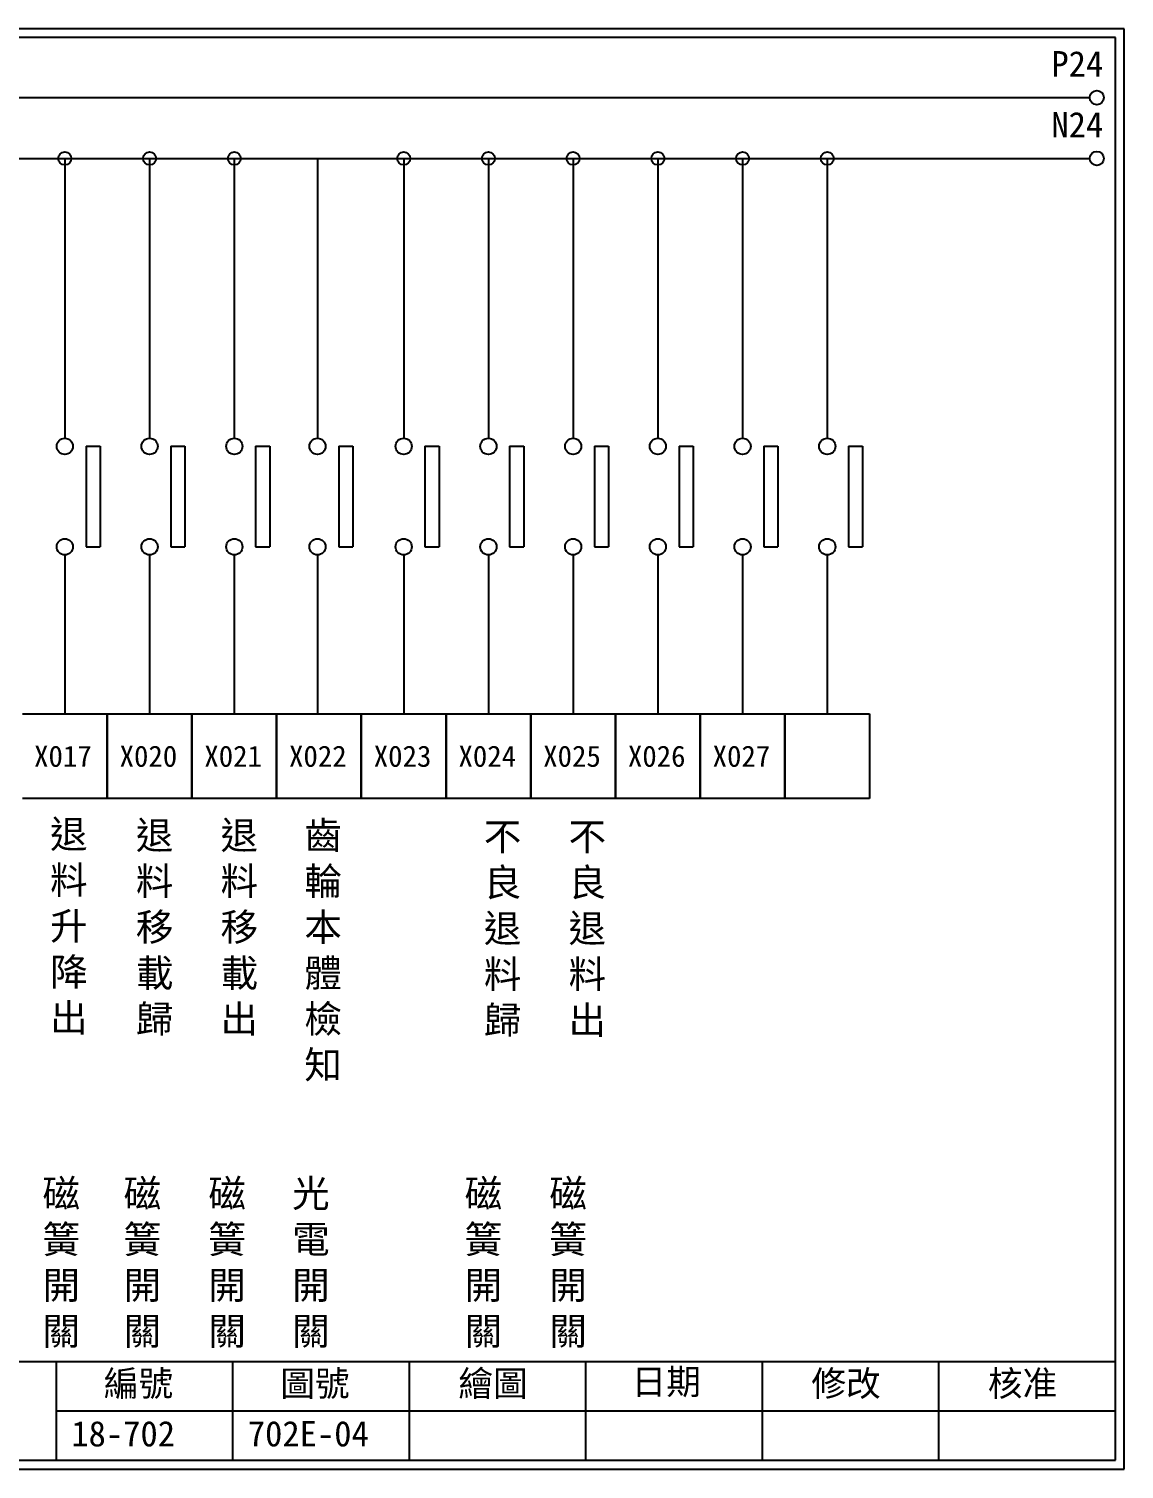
# Model space of a CAD drawing. Extents: x 275 to 562, y 265 to 469.
# Drawn here: x 406.7 to 561.9, y 264.9 to 468.9 of the extents above; entities that cross this region are included whole.
import ezdxf

# ---------------------------------------------------------------- set-up
doc = ezdxf.new("R2010")
doc.units = 0
doc.layers.get('0').update_dxf_attribs({"linetype": 'CONTINUOUS'})
doc.layers.add('圖框層', color=7, linetype='CONTINUOUS')
doc.layers.add('標尺寸層', color=3, linetype='CONTINUOUS')
doc.styles.add('CNS', font='romanc.shx', dxfattribs={"bigfont": 'chineset.shx'})
doc.styles.add('STSL', font='kaiu.ttf')

msp = doc.modelspace()

# ---------------------------------------------------------------- linework, layer by layer
at = {"color": 7}
for centre in [(558.02, 459.17), (558.02, 450.55)]:
    msp.add_circle(centre, 1, dxfattribs=at)
at = {"layer": '圖框層', "color": 7}
for p, q in [((561.9, 468.91), (274.9, 468.91)), ((560.65, 467.66), (276.15, 467.66)), ((560.65, 266.2), (560.65, 467.66)), ((561.9, 264.95), (561.9, 468.91)), ((276.15, 280.2), (560.65, 280.2)), ((410.65, 266.2), (410.65, 280.2)), ((435.65, 266.2), (435.65, 280.2)), ((460.65, 266.2), (460.65, 280.2)), ((485.65, 266.2), (485.65, 280.2)), ((510.65, 266.2), (510.65, 280.2)), ((535.65, 266.2), (535.65, 280.2)), ((410.65, 273.2), (560.65, 273.2)), ((276.15, 266.2), (560.65, 266.2)), ((274.9, 264.95), (561.9, 264.95))]:
    msp.add_line(p, q, dxfattribs=at)
at = {"layer": '標尺寸層', "color": 7}
for p, q in [((279.42, 459.17), (557.02, 459.17)), ((279.42, 450.55), (557.02, 450.55)), ((411.84, 450.55), (411.84, 410.94)), ((423.85, 450.55), (423.85, 410.94)), ((435.85, 450.55), (435.85, 410.94)), ((447.63, 450.55), (447.63, 410.94)), ((459.84, 450.55), (459.84, 410.94)), ((471.84, 450.55), (471.84, 410.94)), ((483.84, 450.55), (483.84, 410.94)), ((495.84, 450.55), (495.84, 410.94)), ((507.84, 450.55), (507.84, 410.94)), ((519.84, 450.55), (519.84, 410.94)), ((414.85, 409.79), (414.85, 395.56)), ((414.85, 409.79), (416.85, 409.79)), ((416.85, 409.79), (416.85, 395.56)), ((426.86, 409.79), (426.86, 395.56)), ((426.86, 409.79), (428.86, 409.79)), ((428.86, 409.79), (428.86, 395.56)), ((438.86, 409.79), (438.86, 395.56)), ((438.86, 409.79), (440.86, 409.79)), ((440.86, 409.79), (440.86, 395.56)), ((450.64, 409.79), (450.64, 395.56)), ((450.64, 409.79), (452.64, 409.79)), ((452.64, 409.79), (452.64, 395.56)), ((462.85, 409.79), (462.85, 395.56)), ((462.85, 409.79), (464.85, 409.79)), ((464.85, 409.79), (464.85, 395.56)), ((474.85, 409.79), (474.85, 395.56)), ((474.85, 409.79), (476.85, 409.79)), ((476.85, 409.79), (476.85, 395.56)), ((486.85, 409.79), (486.85, 395.56)), ((486.85, 409.79), (488.85, 409.79)), ((488.85, 409.79), (488.85, 395.56)), ((498.85, 409.79), (498.85, 395.56)), ((498.85, 409.79), (500.85, 409.79)), ((500.85, 409.79), (500.85, 395.56)), ((510.85, 409.79), (510.85, 395.56)), ((510.85, 409.79), (512.85, 409.79)), ((512.85, 409.79), (512.85, 395.56)), ((522.85, 409.79), (522.85, 395.56)), ((522.85, 409.79), (524.85, 409.79)), ((524.85, 409.79), (524.85, 395.56)), ((411.84, 394.41), (411.84, 371.9)), ((414.85, 395.56), (416.85, 395.56)), ((423.85, 394.41), (423.85, 371.9)), ((426.86, 395.56), (428.86, 395.56)), ((435.85, 394.41), (435.85, 371.9)), ((438.86, 395.56), (440.86, 395.56)), ((447.63, 394.41), (447.63, 371.9)), ((450.64, 395.56), (452.64, 395.56)), ((459.84, 394.41), (459.84, 371.9)), ((462.85, 395.56), (464.85, 395.56)), ((471.84, 394.41), (471.84, 371.9)), ((474.85, 395.56), (476.85, 395.56)), ((483.84, 394.41), (483.84, 371.9)), ((486.85, 395.56), (488.85, 395.56)), ((495.84, 394.41), (495.84, 371.9)), ((498.85, 395.56), (500.85, 395.56)), ((507.84, 394.41), (507.84, 371.9)), ((510.85, 395.56), (512.85, 395.56)), ((519.84, 394.41), (519.84, 371.9)), ((522.85, 395.56), (524.85, 395.56)), ((405.84, 371.9), (417.84, 371.9)), ((417.84, 371.9), (417.84, 359.9)), ((417.84, 371.9), (429.84, 371.9)), ((417.84, 359.9), (417.84, 371.9)), ((429.84, 371.9), (441.84, 371.9)), ((429.84, 359.9), (429.84, 371.9)), ((429.84, 371.9), (429.84, 359.9)), ((429.84, 359.9), (429.84, 371.9)), ((441.84, 371.9), (441.84, 359.9)), ((441.84, 371.9), (453.84, 371.9)), ((441.84, 359.9), (441.84, 371.9)), ((453.84, 371.9), (453.84, 359.9)), ((453.84, 371.9), (465.84, 371.9)), ((453.84, 359.9), (453.84, 371.9)), ((465.84, 371.9), (465.84, 359.9)), ((465.84, 371.9), (477.84, 371.9)), ((465.84, 359.9), (465.84, 371.9)), ((477.84, 371.9), (477.84, 359.9)), ((477.84, 371.9), (489.84, 371.9)), ((477.84, 359.9), (477.84, 371.9)), ((489.84, 371.9), (489.84, 359.9)), ((489.84, 371.9), (501.84, 371.9)), ((489.84, 359.9), (489.84, 371.9)), ((501.84, 371.9), (501.84, 359.9)), ((501.84, 371.9), (513.84, 371.9)), ((501.84, 359.9), (501.84, 371.9)), ((513.84, 371.9), (513.84, 359.9)), ((513.84, 371.9), (525.84, 371.9)), ((513.84, 359.9), (513.84, 371.9)), ((525.84, 371.9), (525.84, 359.9)), ((417.84, 359.9), (405.84, 359.9)), ((429.84, 359.9), (417.84, 359.9)), ((441.84, 359.9), (429.84, 359.9)), ((453.84, 359.9), (441.84, 359.9)), ((465.84, 359.9), (453.84, 359.9)), ((477.84, 359.9), (465.84, 359.9)), ((489.84, 359.9), (477.84, 359.9)), ((501.84, 359.9), (489.84, 359.9)), ((513.84, 359.9), (501.84, 359.9)), ((525.84, 359.9), (513.84, 359.9))]:
    msp.add_line(p, q, dxfattribs=at)
for centre, radius in [((411.84, 450.55), 0.92), ((423.85, 450.55), 0.92), ((435.85, 450.55), 0.92), ((459.84, 450.55), 0.92), ((471.84, 450.55), 0.92), ((483.84, 450.55), 0.92), ((495.84, 450.55), 0.92), ((507.84, 450.55), 0.92), ((519.84, 450.55), 0.92), ((411.84, 409.79), 1.15), ((423.85, 409.79), 1.15), ((435.85, 409.79), 1.15), ((447.63, 409.79), 1.15), ((459.84, 409.79), 1.15), ((471.84, 409.79), 1.15), ((483.84, 409.79), 1.15), ((495.84, 409.79), 1.15), ((507.84, 409.79), 1.15), ((519.84, 409.79), 1.15), ((411.84, 395.56), 1.15), ((423.85, 395.56), 1.15), ((435.85, 395.56), 1.15), ((447.63, 395.56), 1.15), ((459.84, 395.56), 1.15), ((471.84, 395.56), 1.15), ((483.84, 395.56), 1.15), ((495.84, 395.56), 1.15), ((507.84, 395.56), 1.15), ((519.84, 395.56), 1.15)]:
    msp.add_circle(centre, radius, dxfattribs=at)

# ---------------------------------------------------------------- texts
at = {"layer": '圖框層', "color": 7, "style": 'STSL'}
for s, height, p in [('P24', 3.6, (551.58, 462.16)), ('N24', 3.6, (551.58, 453.54)), ('X017', 3, (407.49, 364.41)), ('X020', 3, (419.6, 364.41)), ('X021', 3, (431.6, 364.41)), ('X022', 3, (443.6, 364.41)), ('X023', 3, (455.6, 364.41)), ('X024', 3, (467.6, 364.41)), ('X025', 3, (479.6, 364.41)), ('X026', 3, (491.6, 364.41)), ('X027', 3, (503.6, 364.41)), ('繪圖', 3.6, (467.59, 275.29)), ('日期', 3.6, (492.12, 275.53)), ('編號', 3.6, (417.36, 275.28)), ('圖號', 3.6, (442.36, 275.28)), ('修改', 3.6, (517.59, 275.29)), ('核准', 3.6, (542.59, 275.29)), ('18-702', 3.6, (412.76, 268.17)), ('702E-04', 3.6, (437.76, 268.17))]:
    msp.add_text(s, height=height, dxfattribs=at).set_placement(p)
at = {"layer": '標尺寸層', "color": 7, "char_height": 3.9, "width": 4.9608, "attachment_point": 1, "style": 'CNS'}
for s, insert in [('{\\fDFKai-SB|b0|i0|c136|p65;退料升降出}', (409.75, 356.82)), ('{\\fDFKai-SB|b0|i0|c136|p65;退料移載歸}', (421.9, 356.66)), ('{\\fDFKai-SB|b0|i0|c136|p65;退料移載出}', (433.9, 356.66)), ('{\\fDFKai-SB|b0|i0|c136|p65;齒輪本體檢知}', (445.77, 356.66)), ('{\\fDFKai-SB|b0|i0|c136|p65;不良退料歸}', (471.19, 356.49)), ('{\\fDFKai-SB|b0|i0|c136|p65;不良退料出}', (483.19, 356.49)), ('{\\fDFKai-SB|b0|i0|c136|p65;磁簧開關}', (408.68, 305.95)), ('{\\fDFKai-SB|b0|i0|c136|p65;磁簧開關}', (420.17, 305.95)), ('{\\fDFKai-SB|b0|i0|c136|p65;磁簧開關}', (432.17, 305.95)), ('{\\fDFKai-SB|b0|i0|c136|p65;光電開關}', (444.04, 305.95)), ('{\\fDFKai-SB|b0|i0|c136|p65;磁簧開關}', (468.47, 305.95)), ('{\\fDFKai-SB|b0|i0|c136|p65;磁簧開關}', (480.47, 305.95))]:
    msp.add_mtext(s, dxfattribs=dict(at, insert=insert))

doc.saveas('drawing.dxf')
